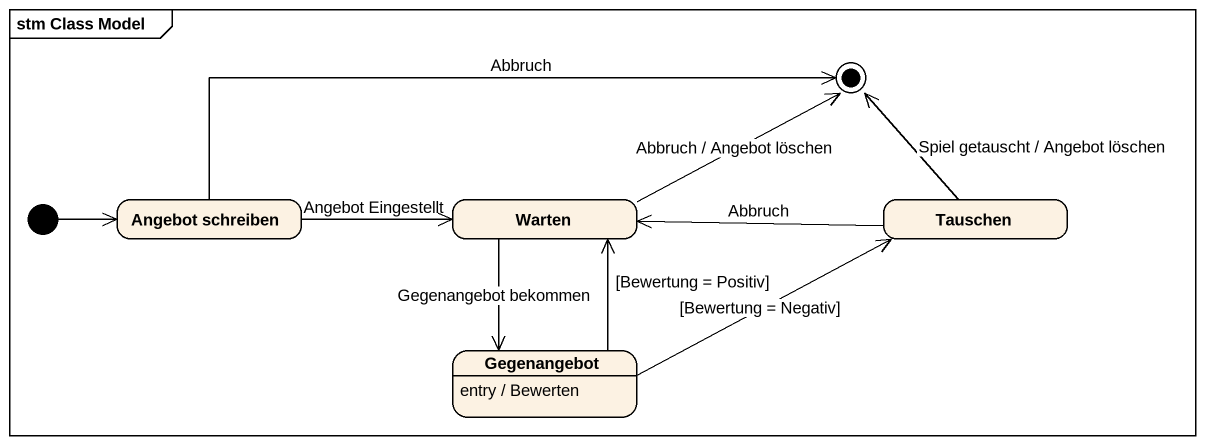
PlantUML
@startuml
mainframe stm Class Model
hide empty description
state "Angebot schreiben" as Angebot_schreiben
state Warten
state Tauschen
state Gegenangebot
Gegenangebot : entry / Bewerten
[*] -right-> Angebot_schreiben
Angebot_schreiben -right-> Warten : Angebot Eingestellt
Warten --> Gegenangebot : Gegenangebot bekommen
Tauschen -left-> Warten : Abbruch
Gegenangebot -up-> Warten : [Bewertung = Positiv]
Gegenangebot -right-> Tauschen : [Bewertung = Negativ]
Angebot_schreiben -right-> [*] : Abbruch
Warten -right-> [*] : Abbruch / Angebot löschen
Tauschen -up-> [*] : Spiel getauscht / Angebot löschen
@enduml
